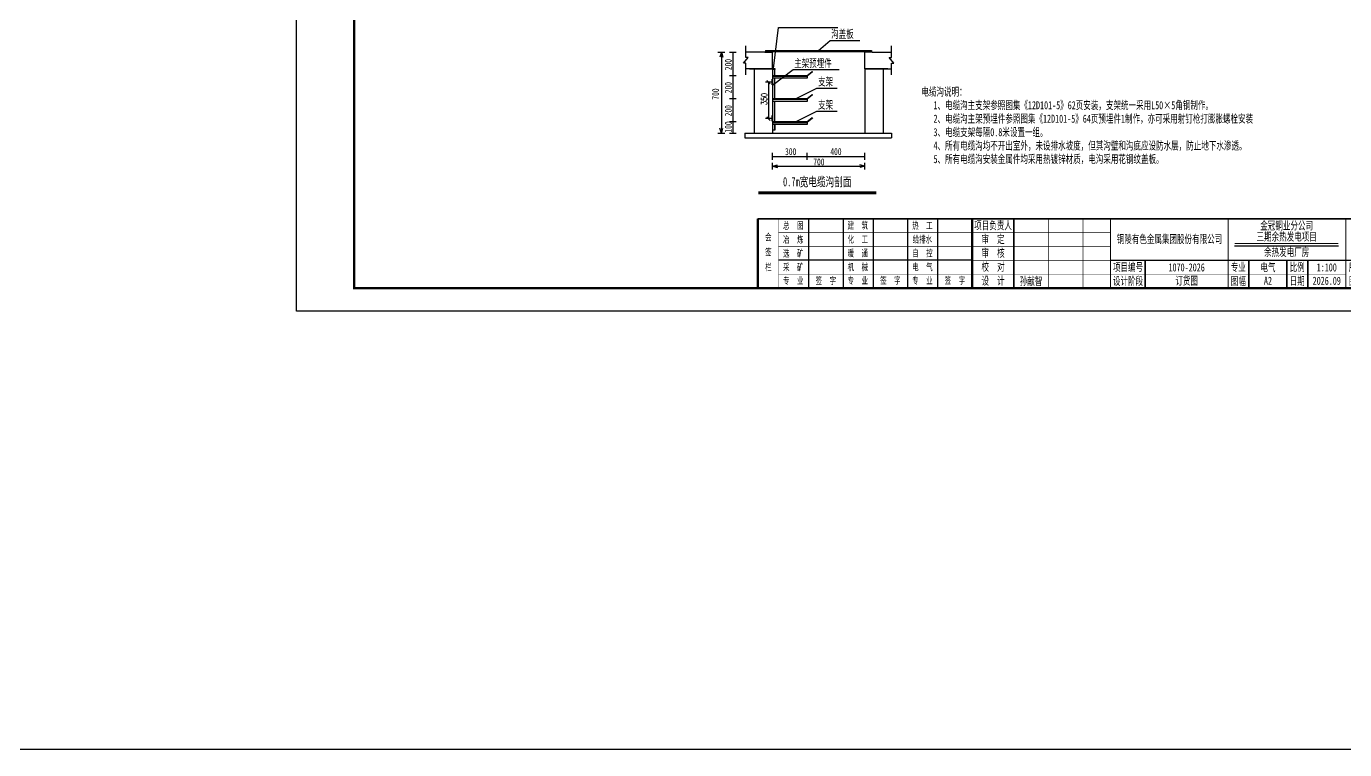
# Model space of a CAD drawing. Header units: millimetres. Extents: x -24326 to 675674, y 148048 to 606396.
# Drawn here: x 584255 to 641424, y 148048 to 179384 of the extents above; entities that cross this region are included whole.
import ezdxf
from ezdxf.enums import TextEntityAlignment as Align

# ---------------------------------------------------------------- set-up
doc = ezdxf.new("R2010")
doc.units = ezdxf.units.MM
doc.linetypes.add('常规', pattern=[20, 10, 0, 10])
for name, color, linetype, lineweight in [('CAXA0', 7, 'Continuous', 70), ('CAXA0层', 7, 'Continuous', 25), ('SW', 8, 'Continuous', 20)]:
    doc.layers.add(name, color=color, linetype=linetype, lineweight=lineweight)
for name, color, linetype in [('TEXT', 4, 'Continuous'), ('动力平面导线层', 3, '常规'), ('动力平面设备层', 1, 'Continuous'), ('图框', 7, 'Continuous'), ('文字', 7, 'Continuous'), ('照明平面导线层', 3, 'Continuous'), ('照明平面设备层', 1, 'Continuous'), ('电辅助1', 7, 'Continuous'), ('绘制实体层', 7, 'Continuous')]:
    doc.layers.add(name, color=color, linetype=linetype)
doc.styles.add('BcDimText', font='txt.shx', dxfattribs={"width": 0.667, "height": 250, "bigfont": 'hztxt.shx'})
doc.styles.add('HZ', font='simsun.ttf', dxfattribs={"width": 0.75})
doc.styles.add('标准', font='NSimSun.ttf', dxfattribs={"width": 0.667})

# ---------------------------------------------------------------- blocks, each defined once
blk = doc.blocks.new('3')
at = {"layer": 'TEXT', "color": 7, "lineweight": 25, "style": 'HZ', "width": 0.75}
for s, height, p in [('铜陵有色设计研究院有限责任公司', 400, (221501, 249018)), ('Tongling Nonferrous Design and Research Institute Co.,Ltd.', 200, (221613, 248659))]:
    blk.add_text(s, height=height, dxfattribs=at).set_placement(p)
blk = doc.blocks.new('铜陵有色图签02')
at = {"layer": '图框', "linetype": 'Continuous', "lineweight": 50}
for p, q in [((-38401, 3003), (-38401, 1)), ((-29100, 3001), (-29100, 0))]:
    blk.add_line(p, q, dxfattribs=at)
at = {"layer": '图框', "color": 7, "linetype": 'Continuous', "lineweight": 25}
for p, q in [((-36201, 3010), (-36201, 9)), ((-34701, 3010), (-34701, 9)), ((-33401, 3017), (-33401, 16)), ((-31901, 3017), (-31901, 16)), ((-30601, 3017), (-30601, 16)), ((-29100, 1201), (-37501, 1201))]:
    blk.add_line(p, q, dxfattribs=at)
at = {"layer": '图框', "color": 7, "linetype": 'Continuous', "lineweight": 35}
for p, q in [((-27300, 3001), (-27300, 1)), ((-21600, 1197), (-21600, -3)), ((-17100, 1200), (-17100, 0)), ((-15450, 0), (-15450, 1200)), ((-14550, 1200), (-14550, 0)), ((-12000, 1201), (-12000, 1)), ((-6900, 1202), (-6900, 2))]:
    blk.add_line(p, q, dxfattribs=at)
at = {"layer": '图框', "lineweight": 25}
blk.add_line((-17723, 1830), (-13223, 1830), dxfattribs=at)
at = {"layer": '图框', "lineweight": 70, "const_width": 70}
blk.add_lwpolyline([(-17980, 3001), (0, 3001), (-38401, 3001)], dxfattribs=at)
at = {"layer": '图框', "color": 7, "linetype": 'Continuous', "lineweight": 25, "const_width": 25}
for points in [[(-37501, 3000), (-37501, 0)], [(-25800, 3001), (-25800, 1)], [(-24300, 3001), (-24300, 1)], [(-23100, 2401), (-37501, 2401)], [(-23100, 1801), (-37501, 1801)], [(-23100, 1201), (-29100, 1201)], [(-12900, 600), (-18000, 600), (-37501, 600)], [(-602, 943), (-932, 371), (-272, 371), (-602, 943)]]:
    blk.add_lwpolyline(points, dxfattribs=at)
at = {"layer": '图框', "linetype": 'Continuous', "lineweight": 50, "const_width": 50}
for points in [[(-23100, 3001), (-23100, 1)], [(-18000, 3000), (-18000, 0)]]:
    blk.add_lwpolyline(points, dxfattribs=at)
at = {"layer": '图框', "lineweight": 50, "const_width": 50}
for points in [[(-12900, 3001), (-12900, 1)], [(-7800, 3001), (-7800, 1)], [(0, 3000), (0, 0)], [(-23100, 1200), (0, 1200)]]:
    blk.add_lwpolyline(points, dxfattribs=at)
at = {"layer": '图框', "lineweight": 25, "const_width": 35}
blk.add_lwpolyline([(-17723, 1930), (-13223, 1930)], dxfattribs=at)
at = {"layer": '图框', "color": 7, "linetype": 'Continuous', "lineweight": 35, "const_width": 25}
blk.add_lwpolyline([(-1200, 1201), (-1200, 0)], dxfattribs=at)
at = {"layer": '图框', "linetype": 'Continuous', "lineweight": 70, "const_width": 70}
blk.add_lwpolyline([(-38401, 1), (0, 0)], dxfattribs=at)
at = {"layer": '图框', "lineweight": 25}
blk.add_blockref('3', (-228268, -246986), dxfattribs=at)
at = {"layer": 'TEXT', "color": 7, "lineweight": 25, "style": '标准', "width": 0.667}
for s, height, p in [('总  图', 300, (-36862, 2555)), ('建  筑', 300, (-34062, 2562)), ('热  工', 300, (-31262, 2562)), ('项目负责人', 350, (-28197, 2541)), ('会', 300, (-37942, 2054)), ('冶  炼', 300, (-36862, 1955)), ('化  工', 300, (-34062, 1962)), ('给排水', 300, (-31262, 1962)), ('审  定', 350, (-28197, 1941)), ('签', 300, (-37942, 1404)), ('审  核', 350, (-28197, 1341)), ('选  矿', 300, (-36862, 1355)), ('暖  通', 300, (-34062, 1362)), ('自  控', 300, (-31262, 1362)), ('校  对', 350, (-28197, 741)), ('栏', 300, (-37942, 754)), ('采  矿', 300, (-36862, 754)), ('机  械', 300, (-34062, 761)), ('电  气', 300, (-31262, 761)), ('项目编号', 350, (-22343, 730)), ('专业', 350, (-17559, 730)), ('比例', 350, (-15009, 730)), ('所属', 350, (-12438, 730)), ('图号', 350, (-7339, 495)), ('专  业', 300, (-36862, 170)), ('签  字', 300, (-35449, 170)), ('专  业', 300, (-34062, 177)), ('签  字', 300, (-32649, 177)), ('专  业', 300, (-31262, 177)), ('签  字', 300, (-29849, 177)), ('设  计', 350, (-28197, 139)), ('设计阶段', 350, (-22343, 130)), ('图幅', 350, (-17559, 130)), ('日期', 350, (-15009, 130)), ('图号', 350, (-12438, 130))]:
    blk.add_text(s, height=height, dxfattribs=at).set_placement(p, align=Align.CENTER)
blk = doc.blocks.new('_Oblique')
at = {"color": 0, "linetype": 'ByBlock', "lineweight": -2}
blk.add_line((-0.5, -0.5), (0.5, 0.5), dxfattribs=at)

msp = doc.modelspace()

# ---------------------------------------------------------------- hatches: boundary and pattern name
at = {"layer": '动力平面导线层', "linetype": 'ByBlock', "lineweight": -3, "ltscale": 100}
h = msp.add_hatch(color=6, dxfattribs=at)
h.paths.add_polyline_path([(616612.18669, 177097.3327), (616566.91248, 177097.3327), (616566.91248, 176991.22963), (616612.18669, 176991.22963)])
h.paths.add_polyline_path([(616612.18669, 176991.22963), (616566.91248, 176991.22963), (616566.91248, 176844.6812), (616612.18669, 176844.6812)])
h = msp.add_hatch(color=6, dxfattribs=at)
h.paths.add_polyline_path([(616612.18669, 175528.42446), (616566.91248, 175528.42446), (616566.91248, 175422.32139), (616612.18669, 175422.32139)])
h.paths.add_polyline_path([(616612.18669, 175422.32139), (616566.91248, 175422.32139), (616566.91248, 175275.77296), (616612.18669, 175275.77296)])

# ---------------------------------------------------------------- linework, layer by layer
at = {"color": 2, "linetype": 'ByBlock', "lineweight": -3, "ltscale": 100}
msp.add_line((675673.59742, 148047.80554), (-24326.40258, 148047.80554), dxfattribs=at)
at = {"layer": 'CAXA0', "linetype": 'ByBlock', "lineweight": -2}
for p, q in [((614246.66155, 178260.18861), (614542.6141, 178260.18861)), ((614394.63783, 178260.18861), (614394.63783, 174760.18861)), ((614740.38602, 178260.18861), (615036.33857, 178260.18861)), ((614888.36229, 178260.18861), (614888.36229, 174760.18861)), ((614740.38602, 177260.18861), (615036.33857, 177260.18861)), ((614740.38602, 176260.18861), (615036.33857, 176260.18861)), ((614740.38602, 175260.18861), (615036.33857, 175260.18861)), ((614246.66155, 174760.18861), (614542.6141, 174760.18861)), ((614740.38602, 174760.18861), (615036.33857, 174760.18861)), ((616612.51388, 173604.60489), (616612.51388, 173900.55744)), ((618112.51388, 173604.60489), (618112.51388, 173900.55744)), ((620612.51388, 173604.60489), (620612.51388, 173900.55744)), ((616612.51388, 173182.19954), (616612.51388, 173478.15209)), ((620612.51388, 173182.19954), (620612.51388, 173478.15209))]:
    msp.add_line(p, q, dxfattribs=at)
at = {"layer": 'CAXA0层', "color": 2, "linetype": 'ByBlock', "lineweight": 40}
msp.add_line((616002.6423, 172199.13683), (621100.78759, 172199.13683), dxfattribs=at)
at = {"layer": 'CAXA0层', "color": 2, "linetype": 'ByBlock', "lineweight": 0}
msp.add_line((616002.6423, 172133.6539), (621100.78759, 172133.6539), dxfattribs=at)
at = {"layer": '动力平面设备层', "color": 0, "linetype": 'ByBlock', "lineweight": 25, "ltscale": 100}
for p, q in [((616662.51388, 177561.48205), (616874.78949, 179328.59099)), ((616867.4792, 179328.59099), (619441.4792, 179328.59099)), ((618612.51388, 178343.9192), (619105.78949, 178774.20228)), ((619105.78949, 178774.20228), (620392.78949, 178774.20228)), ((614394.63783, 178260.18861), (614333.23553, 178047.46423)), ((614394.63783, 178260.18861), (614456.04013, 178047.46423)), ((616283.90168, 178260.18861), (615456.51388, 178260.18861)), ((616283.90168, 178260.18861), (616612.51388, 178260.18861)), ((616313.90168, 178343.9192), (620911.12607, 178343.9192)), ((616313.90168, 178343.9192), (616313.90168, 178293.9192)), ((616313.90168, 178343.9192), (616313.90168, 178293.9192)), ((616313.90168, 178293.9192), (620911.12607, 178293.9192)), ((616612.51388, 178260.18861), (616313.90168, 178260.18861)), ((616612.51388, 177540.18861), (616612.51388, 178260.18861)), ((620612.51387, 177540.18861), (620612.51387, 178260.18861)), ((620941.12607, 178260.18861), (620612.51387, 178260.18861)), ((620911.12607, 178343.9192), (620911.12607, 178293.9192)), ((620941.12607, 178260.18861), (621768.51387, 178260.18861)), ((616612.51388, 177540.18861), (615456.51388, 177540.18861)), ((615612.51388, 177540.18861), (616612.51388, 177540.18861)), ((615812.51388, 177540.18861), (615812.51388, 174760.18861)), ((616612.51388, 177540.18861), (616612.51388, 174760.18861)), ((616612.51388, 176837.14037), (617501.47816, 177510.4717)), ((617501.47816, 177510.4717), (619503.47816, 177510.4717)), ((620612.51387, 177540.18861), (620612.51387, 174760.18861)), ((621612.51387, 177540.18861), (620612.51387, 177540.18861)), ((620612.51387, 177540.18861), (621768.51387, 177540.18861)), ((620612.51387, 177540.18861), (620612.51387, 174760.18861)), ((621412.51387, 177540.18861), (621412.51387, 174760.18861)), ((617639.90164, 176260.18861), (618539.76706, 176711.65136)), ((618539.76706, 176711.65136), (619419.78949, 176711.65136)), ((617639.90164, 175260.18861), (618539.76706, 175711.65136)), ((618539.76706, 175711.65136), (619419.78949, 175711.65136)), ((614394.63783, 174760.18861), (614333.23553, 174972.913)), ((614394.63783, 174760.18861), (614456.04013, 174972.913)), ((615415.37607, 174760.18861), (621779.48026, 174760.18861)), ((615415.37607, 174760.18861), (615415.37607, 174560.18861)), ((615415.37607, 174560.18861), (621779.48026, 174560.18861)), ((621779.48026, 174760.18861), (621779.48026, 174560.18861)), ((616612.51388, 173330.17582), (616825.23826, 173391.57812)), ((616612.51388, 173330.17582), (616825.23826, 173268.77352)), ((620612.51388, 173330.17582), (620399.78949, 173391.57812)), ((620612.51388, 173330.17582), (620399.78949, 173268.77352))]:
    msp.add_line(p, q, dxfattribs=at)
at = {"layer": '动力平面设备层', "color": 2, "linetype": 'ByBlock', "lineweight": 25, "ltscale": 100}
for p, q in [((616712.51388, 177510.18861), (616612.51388, 177510.18861)), ((616712.51388, 177260.18861), (616712.51388, 177510.18861)), ((616712.51388, 175135.18861), (616712.51388, 174885.18861)), ((616712.51388, 174885.18861), (616612.51388, 174885.18861))]:
    msp.add_line(p, q, dxfattribs=at)
at = {"layer": '动力平面设备层', "color": 4, "linetype": 'ByBlock', "lineweight": -3}
for p, q in [((616566.21835, 176967.19975), (616311.80494, 176967.19975)), ((616436.80494, 176967.19975), (616436.80494, 175387.22141)), ((616566.21835, 175387.22141), (616311.80494, 175387.22141))]:
    msp.add_line(p, q, dxfattribs=at)
at = {"layer": '图框', "linetype": 'Continuous', "lineweight": 100, "const_width": 100}
msp.add_lwpolyline([(598473.59742, 168047.80554), (654373.59742, 168047.80554), (654373.59742, 208047.80554), (598473.59742, 208047.80554)], close=True, dxfattribs=at)
at = {"layer": '文字', "linetype": 'ByBlock', "ltscale": 5}
for p, q in [((616612.51388, 173752.58117), (620612.51388, 173752.58117)), ((616612.51388, 173330.17582), (620612.51388, 173330.17582))]:
    msp.add_line(p, q, dxfattribs=at)
at = {"layer": '照明平面导线层', "color": 3, "linetype": 'ByBlock', "lineweight": 30}
msp.add_lwpolyline([(616712.51388, 177510.18861), (616612.51388, 177510.18861), (616612.51388, 177561.48205), (616712.51388, 177561.48205)], close=True, dxfattribs=at)
at = {"layer": '照明平面设备层', "color": 0, "lineweight": -3, "ltscale": 100}
msp.add_lwpolyline([(595973.59742, 209047.80554), (655373.59742, 209047.80554), (655373.59742, 167047.80554), (595973.59742, 167047.80554)], close=True, dxfattribs=at)
at = {"layer": '绘制实体层', "color": 2, "linetype": 'ByBlock'}
for p, q in [((616712.51387, 176260.18861), (616712.51387, 177135.18861)), ((616712.51388, 175260.18861), (616712.51388, 176135.18861)), ((616712.51388, 174885.18861), (616712.51388, 175135.18861))]:
    msp.add_line(p, q, dxfattribs=at)
at = {"layer": '绘制实体层', "color": 0, "linetype": 'ByBlock'}
for points in [[(615456.51388, 177290.18861), (615456.51388, 177540.18861), (615456.51388, 177790.18861), (615356.51388, 177790.18861), (615556.51388, 178040.18861), (615456.51388, 178040.18861), (615456.51388, 178290.18861), (615456.51388, 178540.18861)], [(621768.51387, 177290.18861), (621768.51387, 177540.18861), (621768.51387, 177790.18861), (621868.51387, 177790.18861), (621668.51387, 178040.18861), (621768.51387, 178040.18861), (621768.51387, 178290.18861), (621768.51387, 178540.18861)]]:
    msp.add_lwpolyline(points, dxfattribs=at)
at = {"layer": '绘制实体层', "color": 2, "linetype": 'ByBlock'}
for points in [[(616612.51388, 177260.18861), (618112.51387, 177260.18861), (618112.51387, 177135.18861), (616612.51388, 177135.18861)], [(616612.51388, 177225.18861), (618112.51387, 177225.18861)], [(618112.51387, 177225.18861), (618112.51387, 177260.18861), (618326.21187, 177432.57581), (618343.28845, 177411.24954), (618112.51387, 177225.18861)], [(616612.51388, 176260.18861), (618112.51388, 176260.18861), (618112.51388, 176135.18861), (616612.51388, 176135.18861)], [(616612.51388, 176225.18861), (618112.51388, 176225.18861)], [(618112.51388, 176225.18861), (618112.51388, 176260.18861), (618326.21187, 176432.57581), (618343.28845, 176411.24954), (618112.51388, 176225.18861)], [(616612.51388, 175260.18861), (618112.51388, 175260.18861), (618112.51388, 175135.18861), (616612.51388, 175135.18861)], [(616612.51388, 175225.18861), (618112.51388, 175225.18861)], [(618112.51388, 175225.18861), (618112.51388, 175260.18861), (618326.21187, 175432.57581), (618343.28845, 175411.24954), (618112.51388, 175225.18861)]]:
    msp.add_lwpolyline(points, dxfattribs=at)

# ---------------------------------------------------------------- block references
at = {"layer": '动力平面设备层', "color": 4, "linetype": 'ByBlock', "lineweight": -3, "xscale": 150, "yscale": 150, "zscale": 150}
for p, rotation in [((616436.80494, 176967.19975), 90), ((616436.80494, 175387.22141), 270)]:
    msp.add_blockref('_Oblique', p, dxfattribs=dict(at, rotation=rotation))
at = {"layer": '图框', "lineweight": 25}
msp.add_blockref('铜陵有色图签02', (654373.59742, 168047.80554), dxfattribs=at)

# ---------------------------------------------------------------- texts
at = {"layer": 'SW', "color": 2, "linetype": 'ByBlock', "lineweight": 25, "style": '标准', "width": 0.667}
msp.add_text('0.7m宽电缆沟剖面', height=400, dxfattribs=at).set_placement((618551.48721, 172454.15086), align=Align.CENTER)
at = {"layer": 'SW', "color": 4, "linetype": 'Continuous', "lineweight": 25, "style": '标准', "width": 0.667}
for s, p in [('金冠铜业分公司', (638910.44932, 170576.69826)), ('铜陵有色金属集团股份有限公司', (633827.45058, 169995.49497)), ('三期余热发电项目', (638910.44932, 170098.57327)), ('余热发电厂房', (638910.44932, 169430.29975)), ('1070-2026', (634573.02114, 168767.48556)), ('电气', (638097.77392, 168767.48556)), ('1:100', (640647.77392, 168767.48556)), ('A2', (638097.77392, 168187.78351)), ('2026.09', (640647.77392, 168187.78351))]:
    msp.add_text(s, height=350, dxfattribs=at).set_placement(p, align=Align.CENTER)
at = {"layer": 'SW', "color": 7, "linetype": 'Continuous', "lineweight": 25, "style": '标准', "width": 0.667}
msp.add_text('孙献智', height=350, dxfattribs=at).set_placement((627825.33482, 168168.32387), align=Align.CENTER)
at = {"layer": 'SW', "color": 1, "linetype": 'Continuous', "lineweight": 25, "style": '标准', "width": 0.667}
msp.add_text('订货图', height=350, dxfattribs=at).set_placement((634573.02114, 168187.78351), align=Align.CENTER)
at = {"layer": 'SW', "color": 7, "linetype": 'ByBlock', "lineweight": 25, "insert": (623069.05536, 176726.96871), "char_height": 350, "width": 18926.5841514, "attachment_point": 1, "style": '标准'}
msp.add_mtext('电缆沟说明：\\P   1、电缆沟主支架参照图集《12D101-5》62页安装，支架统一采用L50×5角钢制作。\\P   2、电缆沟主架预埋件参照图集《12D101-5》64页预埋件1制作，亦可采用射钉枪打膨胀螺栓安装\\P   3、电缆支架每隔0.8米设置一组。\\P   4、所有电缆沟均不开出室外，未设排水坡度，但其沟壁和沟底应设防水层，防止地下水渗透。\\P   5、所有电缆沟安装金属件均采用热镀锌材质，电沟采用花钢纹盖板。', dxfattribs=at)
at = {"layer": 'TEXT', "color": 7, "linetype": 'ByBlock', "ltscale": 100, "style": '标准', "width": 0.667}
for s, p in [('200', (614844.64505, 177729.3209)), ('200', (614844.64505, 176729.3209)), ('700', (614290.27059, 176453.08486)), ('200', (614844.64505, 175729.3209)), ('100', (614844.64505, 175025.32068))]:
    msp.add_text(s, height=300, rotation=90, dxfattribs=at).set_placement(p, align=Align.CENTER)
for s, p in [('300', (617402.28312, 173808.61152)), ('400', (619363.40184, 173808.61152)), ('700', (618624.33266, 173364.68211))]:
    msp.add_text(s, height=300, dxfattribs=at).set_placement(p, align=Align.CENTER)
at = {"layer": '动力平面设备层', "color": 4, "linetype": 'ByBlock', "lineweight": -3, "insert": (616249.30494, 176239.09616), "char_height": 250, "attachment_point": 5, "rotation": 90, "style": 'BcDimText'}
msp.add_mtext('\\A1;350', dxfattribs=at)
at = {"layer": '电辅助1', "color": 7, "linetype": 'ByBlock', "lineweight": 25, "style": '标准', "width": 0.667}
for s, p in [('沟盖板', (619154.16688, 178878.8132)), ('主架预埋件', (617549.85555, 177615.08261)), ('支架', (618588.14445, 176816.26227)), ('支架', (618588.14445, 175816.26227))]:
    msp.add_text(s, height=350, dxfattribs=at).set_placement(p)

doc.saveas('drawing.dxf')
